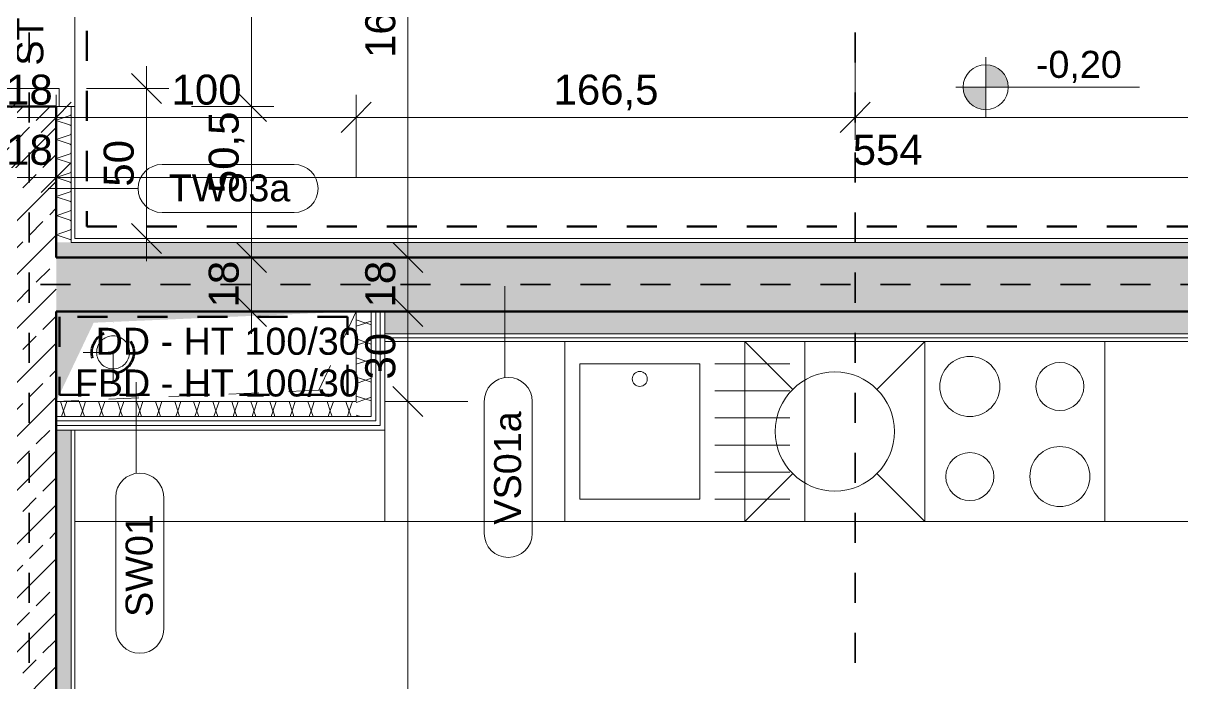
# Model space of a CAD drawing. Header units: metres. Extents: x -2.6 to 53.4, y 58.8 to 100.4.
# Drawn here: x 15.403 to 19.264, y 77.063 to 79.261 of the extents above; entities that cross this region are included whole.
import ezdxf

# ---------------------------------------------------------------- set-up
doc = ezdxf.new("R2010")
doc.units = ezdxf.units.M
for name, pattern in [('Strich Punkt', [0.015875, 0.00635, -0.004763, 0, -0.004763]), ('Strich Punkt Mittel', [0.015875, 0.00635, -0.004763, 0, -0.004763]), ('Verdeckt', [0.003, 0.002, -0.001])]:
    doc.linetypes.add(name, pattern=pattern)
for name, color, linetype, lineweight in [('A-DETL-GENF_', 92, 'Continuous', 13), ('A_2D', 7, 'Continuous', 13), ('A_Bemassung-50_', 4, 'Continuous', 9), ('A_Bemassung_', 4, 'Continuous', 9), ('A_Beschriftung_', 7, 'Continuous', 9), ('A_Brandabschnitte', 30, 'Verdeckt', 50), ('A_Decken', 8, 'Continuous', 13), ('A_Durchbruch_Projektion', 8, 'Verdeckt', 5), ('A_Kanal_SW', 34, 'Strich Punkt', 100), ('A_Moebel', 6, 'Continuous', 13), ('A_Raeume_', 7, 'Continuous', 5), ('A_Raster_', 1, 'Continuous', 9), ('A_Sanitaer', 3, 'Continuous', 13), ('A_Tueren', 31, 'Continuous', 13), ('A_Waende', 7, 'Continuous', 13), ('G-ANNO-DIMS_', 111, 'Continuous', 9), ('P-PIPE', 3, 'Continuous', 5), ('P-PIPE-CNTR', 3, 'Continuous', 5)]:
    doc.layers.add(name, color=color, linetype=linetype, lineweight=lineweight)
doc.styles.add('Arial_2', font='arial.ttf', dxfattribs={"height": 0.09})
doc.styles.add('Arial_5', font='arial.ttf', dxfattribs={"height": 0.1})
doc.dimstyles.new('WGA-Bemaßung_1', dxfattribs={"dimscale": 0.3048, "dimtxt": 0.102026, "dimasz": 0.328084, "dimexe": 0.246063, "dimexo": 0.0625, "dimgap": 0.04101, "dimtad": 1, "dimdec": 1, "dimlfac": 100, "dimrnd": 0.5, "dimdsep": 46, "dimtxsty": 'Arial_5', "dimblk1": 'OBLIQUE', "dimblk2": 'OBLIQUE', "dimsah": 1, "dimcen": 0.09, "dimdle": 0.246063, "dimazin": 2, "dimtfac": 1, "dimtdec": 4, "dimtix": 1, "dimtmove": 2, "dimatfit": 3, "dimfxl": 0.656168, "dimfxlon": 1, "dimtvp": 1, "dimtolj": 1, "dimtzin": 0, "dimarcsym": 2})
doc.dimstyles.new('WGA-Bemaßung_3', dxfattribs={"dimscale": 0.3048, "dimtxt": 0.102026, "dimasz": 0.328084, "dimexe": 0.246063, "dimexo": 0.0625, "dimgap": 0.04101, "dimtad": 1, "dimdec": 1, "dimlfac": 100, "dimrnd": 0.5, "dimdsep": 46, "dimtxsty": 'Arial_5', "dimblk1": 'OBLIQUE', "dimblk2": 'OBLIQUE', "dimsah": 1, "dimcen": 0.09, "dimdle": 0.246063, "dimazin": 2, "dimtfac": 1, "dimtdec": 4, "dimtix": 1, "dimtmove": 0, "dimatfit": 3, "dimfxl": 0.656168, "dimfxlon": 1, "dimtvp": 1, "dimtolj": 1, "dimtzin": 0, "dimarcsym": 2})
doc.dimstyles.new('WGA-Bemaßung_4', dxfattribs={"dimscale": 0.3048, "dimtxt": 0.102026, "dimasz": 0.328084, "dimexe": 0.246063, "dimexo": 0.0625, "dimgap": 0.04101, "dimtad": 1, "dimdec": 1, "dimlfac": 100, "dimrnd": 0.5, "dimdsep": 46, "dimtxsty": 'Arial_5', "dimblk1": 'OBLIQUE', "dimblk2": 'OBLIQUE', "dimsah": 1, "dimcen": 0.09, "dimdle": 0.246063, "dimazin": 2, "dimtfac": 1, "dimtdec": 4, "dimtix": 1, "dimtmove": 0, "dimatfit": 3, "dimfxl": 0.656168, "dimfxlon": 1, "dimtvp": 1, "dimtolj": 1, "dimtzin": 0, "dimarcsym": 2})
pattern_1 = [(45, (0, 0), (-0.08980256, 0.08980256), []), (45, (0.0898, 0), (-0.08980256, 0.08980256), [0.0635, -0.03175])]

# ---------------------------------------------------------------- blocks, each defined once
blk = doc.blocks.new('UZ_D1 - SL_0900x2000_Wohnungstür-5426849-263_PP_00EG_BT1')
at = {"layer": 'A_Tueren', "lineweight": 5}
for p, q in [((0.45, 0.1), (0.45, 1)), ((-0.51, 0.1), (-0.45, 0.1)), ((-0.45, 0.1), (-0.45, -0.1)), ((0.45, 0.1), (0.45, -0.1)), ((0.51, 0.1), (0.45, 0.1)), ((-0.45, -0.1), (-0.51, -0.1)), ((0.45, -0.1), (0.51, -0.1))]:
    blk.add_line(p, q, dxfattribs=at)
blk.add_arc((0.45, 0.1), 0.9, 90, 180, dxfattribs=at)
blk = doc.blocks.new('Symbol_Schatten - Bodendurchbruch_Schatten-5766259-263_PP_00EG_BT1')
at = {"layer": 'A-DETL-GENF_'}
blk.add_hatch(color=256, dxfattribs=at).paths.add_polyline_path([(-0.5, -0.15), (-0.375, 0.1125), (0.5, 0.15), (-0.5, 0.15), (-0.5, 0.1125)])
blk = doc.blocks.new('Symbol_Schatten_Verdeckt_unten - Bodendurchbruch_Schatten_Verdeckt_unten-5766260-263_PP_00EG_BT1')
at = {"layer": 'A_Durchbruch_Projektion'}
for p, q in [((-0.375, 0.1125), (0.5, 0.15)), ((-0.5, -0.15), (-0.375, 0.1125))]:
    blk.add_line(p, q, dxfattribs=at)
blk = doc.blocks.new('Sani_Kueche_Zeile - Tiefe_600-8244226-263_PP_00EG_BT1')
at = {"layer": 'A_Sanitaer'}
for p, q in [((-0.6005, 0.0254), (-0.8917, 0.0254)), ((0.1995, 0.0254), (-0.6005, 0.0254)), ((0.5995, 0.0254), (0.1995, 0.0254)), ((1.1995, 0.0254), (0.5995, 0.0254)), ((1.8745, 0.0254), (1.1995, 0.0254)), ((1.8745, -0.5746), (1.8745, 0.0254)), ((-1.2005, -0.2696), (-1.2005, -0.5746)), ((-1.2005, -0.5746), (-0.6005, -0.5746)), ((-0.6005, -0.5746), (0.1995, -0.5746)), ((0.1995, -0.5746), (0.5995, -0.5746)), ((0.5995, -0.5746), (1.1995, -0.5746)), ((1.1995, -0.5746), (1.8745, -0.5746))]:
    blk.add_line(p, q, dxfattribs=at)
blk = doc.blocks.new('MSys_Kueche_Herd - 600-5682297-263_PP_00EG_BT1')
at = {"layer": 'A_Moebel'}
for p, q in [((-1.2005, 0.5746), (-0.6005, 0.5746)), ((-1.2005, -0.0254), (-1.2005, 0.5746)), ((-1.2005, 0.5746), (-0.6005, 0.5746)), ((-1.2005, -0.0254), (-1.2005, 0.5746)), ((-0.6005, 0.5746), (-0.6005, -0.0254)), ((-0.6005, 0.5746), (-0.6005, -0.0254))]:
    blk.add_line(p, q, dxfattribs=at)
for centre, radius in [((-1.0505, 0.4246), 0.1), ((-0.7505, 0.4246), 0.08), ((-1.0505, 0.1246), 0.08), ((-0.7505, 0.1246), 0.1)]:
    blk.add_circle(centre, radius, dxfattribs=at)
blk = doc.blocks.new('MSys_Kueche_Spuele - 80cm-V54-263_PP_00EG_BT1')
at = {"layer": 'A_Moebel'}
for p, q in [((-1.2005, 0.5746), (-0.4005, 0.5746)), ((-1.2005, -0.0254), (-1.2005, 0.5746)), ((-1.2005, -0.0254), (-1.2005, 0.5746)), ((-0.4005, 0.5746), (-0.4005, -0.0254)), ((-0.9005, 0.4996), (-1.1505, 0.4996)), ((-0.8505, 0.4996), (-0.4505, 0.4996)), ((-0.8505, 0.0496), (-0.8505, 0.4996)), ((-0.4505, 0.4996), (-0.4505, 0.0496)), ((-0.9005, 0.4096), (-1.1505, 0.4096)), ((-0.9005, 0.3196), (-1.1505, 0.3196)), ((-0.9005, 0.2296), (-1.1505, 0.2296)), ((-0.9005, 0.1396), (-1.1505, 0.1396)), ((-0.9005, 0.0496), (-1.1505, 0.0496)), ((-0.4505, 0.0496), (-0.8505, 0.0496))]:
    blk.add_line(p, q, dxfattribs=at)
blk.add_circle((-0.6505, 0.0996), 0.025, dxfattribs=at)
blk = doc.blocks.new('MSys_Kueche_Geschirrspueler - 600-V53-263_PP_00EG_BT1')
at = {"layer": 'A_Moebel'}
for p, q in [((-1.0409, -0.1342), (-1.2005, 0.0254)), ((-0.6005, 0.0254), (-1.2005, 0.0254)), ((-1.2005, 0.0254), (-1.2005, -0.5746)), ((-0.6005, 0.0254), (-0.7601, -0.1342)), ((-0.6005, -0.5746), (-0.6005, 0.0254)), ((-1.0409, -0.415), (-1.2005, -0.5746)), ((-0.6005, -0.5746), (-0.7601, -0.415))]:
    blk.add_line(p, q, dxfattribs=at)
blk.add_circle((-0.9005, -0.2746), 0.1985, dxfattribs=at)
blk = doc.blocks.new('Moeb_Schrank - Schrank_2m_30-11551059-263_PP_00EG_BT1')
at = {"layer": 'A_Moebel', "color": 8}
for p, q in [((1.0325, 0.305), (0, 0.305)), ((0, 0.305), (0, 0)), ((0, 0), (0, 0.305)), ((0, 0.305), (1.0325, 0.305)), ((1.0325, 0), (1.0325, 0.305)), ((1.0325, 0.305), (1.0325, 0)), ((0, 0), (1.0325, 0)), ((0.9631, 0), (0, 0))]:
    blk.add_line(p, q, dxfattribs=at)
blk = doc.blocks.new('Höhenkoten - 018-55641-263_PP_00EG_BT1')
at = {"layer": 'G-ANNO-DIMS_'}
h = blk.add_hatch(color=256, dxfattribs=at)
edge = h.paths.add_edge_path()
edge.add_line((0, 0), (0, 0.0015))
edge.add_arc((0, 0), 0.0015, 0, 90, ccw=False)
edge.add_line((0.0015, 0), (0, 0))
h = blk.add_hatch(color=256, dxfattribs=at)
edge = h.paths.add_edge_path()
edge.add_line((0, 0), (0, -0.0015))
edge.add_arc((0, 0), 0.0015, 180, 270, ccw=False)
edge.add_line((-0.0015, 0), (0, 0))
for p, q in [((0, 0), (0, 0.002)), ((-0.002, 0), (0.010242, 0)), ((0, 0), (0, -0.002))]:
    blk.add_line(p, q, dxfattribs=at)
blk.add_circle((0, 0), 0.0015, dxfattribs=at)
blk = doc.blocks.new('BS_Wand_Lollipop - links_unten-2026911-263_PP_00EG_BT1')
at = {"layer": 'A_Beschriftung_'}
for p, q in [((-0.00467, 0.001367), (-0.01347, 0.001367)), ((-0.003087, 0), (0.003, 0)), ((-0.00467, -0.001833), (-0.01347, -0.001833))]:
    blk.add_line(p, q, dxfattribs=at)
for centre, start, end in [((-0.01347, -0.000233), 90, 270), ((-0.00467, -0.000233), 270, 90)]:
    blk.add_arc(centre, 0.0016, start, end, dxfattribs=at)
blk = doc.blocks.new('BS_Wand_Lollipop - rechts_oben-2026913-263_PP_00EG_BT1')
at = {"layer": 'A_Beschriftung_'}
for p, q in [((0.0046, 0.0016), (0.0134, 0.0016)), ((-0.003, 0), (0.003, 0)), ((0.0046, -0.0016), (0.0134, -0.0016))]:
    blk.add_line(p, q, dxfattribs=at)
for centre, start, end in [((0.0046, 0), 90, 270), ((0.0134, 0), 270, 90)]:
    blk.add_arc(centre, 0.0016, start, end, dxfattribs=at)
blk = doc.blocks.new('DIMBLOCK532-263_PP_00EG_BT1')
at = {"layer": 'A_Bemassung-50_', "transparency": 16777216}
for p, q in [((15.3327, 78.7465), (15.3327, 78.9465)), ((15.5127, 78.7465), (15.5127, 78.9465)), ((15.2577, 78.7465), (15.5127, 78.7465)), ((15.3327, 78.7465), (15.3327, 78.6715)), ((15.5127, 78.7465), (15.5127, 78.6715))]:
    blk.add_line(p, q, dxfattribs=at)
at = {"layer": 'A_Bemassung-50_', "lineweight": 35, "transparency": 16777216}
for p, q in [((15.3327, 78.7465), (15.3827, 78.7965)), ((15.5127, 78.7465), (15.5627, 78.7965)), ((15.3327, 78.7465), (15.2827, 78.6965)), ((15.5127, 78.7465), (15.4627, 78.6965))]:
    blk.add_line(p, q, dxfattribs=at)
at = {"layer": 'A_Bemassung-50_', "color": 0, "transparency": 16777216, "insert": (15.3458, 78.8888), "char_height": 0.1, "width": 0.184588, "attachment_point": 1, "line_spacing_factor": 0.941778, "style": 'Arial_5'}
blk.add_mtext('18', dxfattribs=at)
blk = doc.blocks.new('_Oblique')
at = {"color": 0, "linetype": 'ByBlock', "lineweight": -2}
blk.add_line((-0.5, -0.5), (0.5, 0.5), dxfattribs=at)
blk = doc.blocks.new('DIMBLOCK533-263_PP_00EG_BT1')
at = {"layer": 'A_Bemassung-50_', "transparency": 16777216}
for p, q in [((15.5127, 78.7465), (15.5127, 78.9465)), ((21.0527, 78.7465), (21.0527, 78.9465)), ((15.5127, 78.7465), (21.0527, 78.7465)), ((15.5127, 78.7465), (15.5127, 78.6715)), ((21.0527, 78.7465), (21.0527, 78.6715))]:
    blk.add_line(p, q, dxfattribs=at)
at = {"layer": 'A_Bemassung-50_', "lineweight": 35, "transparency": 16777216}
for p, q in [((15.5127, 78.7465), (15.5627, 78.7965)), ((21.0527, 78.7465), (21.1027, 78.7965)), ((15.5127, 78.7465), (15.4627, 78.6965)), ((21.0527, 78.7465), (21.0027, 78.6965))]:
    blk.add_line(p, q, dxfattribs=at)
at = {"layer": 'A_Bemassung-50_', "color": 0, "transparency": 16777216, "insert": (18.1673, 78.8888), "char_height": 0.1, "width": 0.276883, "attachment_point": 1, "line_spacing_factor": 0.941778, "style": 'Arial_5'}
blk.add_mtext('554', dxfattribs=at)
blk = doc.blocks.new('DIMBLOCK560-263_PP_00EG_BT1')
at = {"layer": 'A_Bemassung-50_', "lineweight": 35, "transparency": 16777216}
for p, q in [((16.685, 80.1555), (16.635, 80.2055)), ((16.685, 80.1555), (16.735, 80.1055)), ((16.685, 78.4805), (16.635, 78.5305)), ((16.685, 78.4805), (16.735, 78.4305))]:
    blk.add_line(p, q, dxfattribs=at)
at = {"layer": 'A_Bemassung-50_', "transparency": 16777216}
for p, q in [((16.685, 80.1555), (16.61, 80.1555)), ((16.685, 80.1555), (16.685, 78.4805)), ((16.685, 80.1555), (16.885, 80.1555)), ((16.685, 78.4805), (16.61, 78.4805)), ((16.685, 78.4805), (16.885, 78.4805))]:
    blk.add_line(p, q, dxfattribs=at)
at = {"layer": 'A_Bemassung-50_', "color": 0, "transparency": 16777216, "insert": (16.5427, 79.1446), "char_height": 0.1, "width": 0.416266, "attachment_point": 1, "rotation": 90, "line_spacing_factor": 0.941778, "style": 'Arial_5'}
blk.add_mtext('167,5', dxfattribs=at)
blk = doc.blocks.new('DIMBLOCK561-263_PP_00EG_BT1')
at = {"layer": 'A_Bemassung-50_', "lineweight": 35, "transparency": 16777216}
for p, q in [((16.685, 78.4805), (16.635, 78.5305)), ((16.685, 78.4805), (16.735, 78.4305)), ((16.685, 78.3005), (16.635, 78.3505)), ((16.685, 78.3005), (16.735, 78.2505))]:
    blk.add_line(p, q, dxfattribs=at)
at = {"layer": 'A_Bemassung-50_', "transparency": 16777216}
for p, q in [((16.685, 78.4805), (16.61, 78.4805)), ((16.685, 78.4805), (16.685, 78.3005)), ((16.685, 78.4805), (16.885, 78.4805)), ((16.685, 78.3005), (16.61, 78.3005)), ((16.685, 78.3005), (16.885, 78.3005))]:
    blk.add_line(p, q, dxfattribs=at)
at = {"layer": 'A_Bemassung-50_', "color": 0, "transparency": 16777216, "insert": (16.5427, 78.3136), "char_height": 0.1, "width": 0.184588, "attachment_point": 1, "rotation": 90, "line_spacing_factor": 0.941778, "style": 'Arial_5'}
blk.add_mtext('18', dxfattribs=at)
blk = doc.blocks.new('DIMBLOCK562-263_PP_00EG_BT1')
at = {"layer": 'A_Bemassung-50_', "lineweight": 35, "transparency": 16777216}
for p, q in [((16.685, 78.3005), (16.635, 78.3505)), ((16.685, 78.3005), (16.735, 78.2505)), ((16.685, 78.0005), (16.635, 78.0505)), ((16.685, 78.0005), (16.735, 77.9505))]:
    blk.add_line(p, q, dxfattribs=at)
at = {"layer": 'A_Bemassung-50_', "transparency": 16777216}
for p, q in [((16.685, 78.3005), (16.61, 78.3005)), ((16.685, 78.3005), (16.685, 78.0005)), ((16.685, 78.3005), (16.885, 78.3005)), ((16.685, 78.0005), (16.61, 78.0005)), ((16.685, 78.0005), (16.885, 78.0005))]:
    blk.add_line(p, q, dxfattribs=at)
at = {"layer": 'A_Bemassung-50_', "color": 0, "transparency": 16777216, "insert": (16.5427, 78.0736), "char_height": 0.1, "width": 0.184588, "attachment_point": 1, "rotation": 90, "line_spacing_factor": 0.941778, "style": 'Arial_5'}
blk.add_mtext('30', dxfattribs=at)
blk = doc.blocks.new('DIMBLOCK563-263_PP_00EG_BT1')
at = {"layer": 'A_Bemassung-50_', "lineweight": 35, "transparency": 16777216}
for p, q in [((16.685, 78.0005), (16.635, 78.0505)), ((16.685, 78.0005), (16.735, 77.9505)), ((16.685, 71.178), (16.635, 71.228)), ((16.685, 71.178), (16.735, 71.128))]:
    blk.add_line(p, q, dxfattribs=at)
at = {"layer": 'A_Bemassung-50_', "transparency": 16777216}
for p, q in [((16.685, 78.0005), (16.61, 78.0005)), ((16.685, 78.0005), (16.685, 71.178)), ((16.685, 78.0005), (16.885, 78.0005)), ((16.685, 71.178), (16.61, 71.178)), ((16.685, 71.178), (16.885, 71.178))]:
    blk.add_line(p, q, dxfattribs=at)
at = {"layer": 'A_Bemassung-50_', "color": 0, "transparency": 16777216, "insert": (16.5427, 74.4158), "char_height": 0.1, "width": 0.416266, "attachment_point": 1, "rotation": 90, "line_spacing_factor": 0.941778, "style": 'Arial_5'}
blk.add_mtext('682,5', dxfattribs=at)
blk = doc.blocks.new('DIMBLOCK568-263_PP_00EG_BT1')
at = {"layer": 'A_Bemassung-50_', "transparency": 16777216}
for p, q in [((15.3327, 78.947), (15.3327, 79.022)), ((15.5127, 78.947), (15.5127, 79.022)), ((15.3327, 78.947), (15.5127, 78.947)), ((15.3327, 78.947), (15.3327, 78.747)), ((15.5127, 78.947), (15.5127, 78.747))]:
    blk.add_line(p, q, dxfattribs=at)
at = {"layer": 'A_Bemassung-50_', "lineweight": 35, "transparency": 16777216}
for p, q in [((15.3327, 78.947), (15.3827, 78.997)), ((15.5127, 78.947), (15.5627, 78.997)), ((15.3327, 78.947), (15.2827, 78.897)), ((15.5127, 78.947), (15.4627, 78.897))]:
    blk.add_line(p, q, dxfattribs=at)
at = {"layer": 'A_Bemassung-50_', "color": 0, "transparency": 16777216, "insert": (15.3458, 79.0893), "char_height": 0.1, "width": 0.184588, "attachment_point": 1, "line_spacing_factor": 0.941778, "style": 'Arial_5'}
blk.add_mtext('18', dxfattribs=at)
blk = doc.blocks.new('DIMBLOCK569-263_PP_00EG_BT1')
at = {"layer": 'A_Bemassung-50_', "transparency": 16777216}
for p, q in [((15.5127, 78.947), (15.5127, 79.022)), ((16.5127, 78.947), (16.5127, 79.022)), ((15.5127, 78.947), (16.5127, 78.947)), ((15.5127, 78.947), (15.5127, 78.747)), ((16.5127, 78.947), (16.5127, 78.747))]:
    blk.add_line(p, q, dxfattribs=at)
at = {"layer": 'A_Bemassung-50_', "lineweight": 35, "transparency": 16777216}
for p, q in [((15.5127, 78.947), (15.5627, 78.997)), ((16.5127, 78.947), (16.5627, 78.997)), ((15.5127, 78.947), (15.4627, 78.897)), ((16.5127, 78.947), (16.4627, 78.897))]:
    blk.add_line(p, q, dxfattribs=at)
at = {"layer": 'A_Bemassung-50_', "color": 0, "transparency": 16777216, "insert": (15.8973, 79.0893), "char_height": 0.1, "width": 0.276883, "attachment_point": 1, "line_spacing_factor": 0.941778, "style": 'Arial_5'}
blk.add_mtext('100', dxfattribs=at)
blk = doc.blocks.new('DIMBLOCK570-263_PP_00EG_BT1')
at = {"layer": 'A_Bemassung-50_', "transparency": 16777216}
for p, q in [((18.1752, 78.947), (18.1752, 79.147)), ((16.5127, 78.947), (16.5127, 79.022)), ((16.5127, 78.947), (18.1752, 78.947)), ((16.5127, 78.947), (16.5127, 78.747)), ((18.1752, 78.947), (18.1752, 78.872))]:
    blk.add_line(p, q, dxfattribs=at)
at = {"layer": 'A_Bemassung-50_', "lineweight": 35, "transparency": 16777216}
for p, q in [((16.5127, 78.947), (16.5627, 78.997)), ((18.1752, 78.947), (18.2252, 78.997)), ((16.5127, 78.947), (16.4627, 78.897)), ((18.1752, 78.947), (18.1252, 78.897))]:
    blk.add_line(p, q, dxfattribs=at)
at = {"layer": 'A_Bemassung-50_', "color": 0, "transparency": 16777216, "insert": (17.1705, 79.0893), "char_height": 0.1, "width": 0.416266, "attachment_point": 1, "line_spacing_factor": 0.941778, "style": 'Arial_5'}
blk.add_mtext('166,5', dxfattribs=at)
blk = doc.blocks.new('DIMBLOCK571-263_PP_00EG_BT1')
at = {"layer": 'A_Bemassung-50_', "transparency": 16777216}
for p, q in [((18.1752, 78.947), (18.1752, 79.147)), ((22.2577, 78.947), (22.2577, 79.022)), ((18.1752, 78.947), (22.2577, 78.947)), ((18.1752, 78.947), (18.1752, 78.872)), ((22.2577, 78.947), (22.2577, 78.747))]:
    blk.add_line(p, q, dxfattribs=at)
at = {"layer": 'A_Bemassung-50_', "lineweight": 35, "transparency": 16777216}
for p, q in [((18.1752, 78.947), (18.2252, 78.997)), ((22.2577, 78.947), (22.3077, 78.997)), ((18.1752, 78.947), (18.1252, 78.897)), ((22.2577, 78.947), (22.2077, 78.897))]:
    blk.add_line(p, q, dxfattribs=at)
at = {"layer": 'A_Bemassung-50_', "color": 0, "transparency": 16777216, "insert": (20.043, 79.0893), "char_height": 0.1, "width": 0.416266, "attachment_point": 1, "line_spacing_factor": 0.941778, "style": 'Arial_5'}
blk.add_mtext('408,5', dxfattribs=at)
blk = doc.blocks.new('DIMBLOCK633-263_PP_00EG_BT1')
at = {"layer": 'A_Bemassung-50_', "lineweight": 35, "transparency": 16777216}
for p, q in [((15.8133, 79.043), (15.7633, 79.093)), ((15.8133, 79.043), (15.8633, 78.993)), ((15.8133, 78.543), (15.7633, 78.593)), ((15.8133, 78.543), (15.8633, 78.493))]:
    blk.add_line(p, q, dxfattribs=at)
at = {"layer": 'A_Bemassung-50_', "transparency": 16777216}
for p, q in [((15.8133, 79.118), (15.8133, 78.468)), ((15.8133, 79.043), (15.6133, 79.043)), ((15.8133, 79.043), (15.8883, 79.043)), ((15.8133, 78.543), (15.7383, 78.543)), ((15.8133, 78.543), (16.0133, 78.543))]:
    blk.add_line(p, q, dxfattribs=at)
at = {"layer": 'A_Bemassung-50_', "color": 0, "transparency": 16777216, "insert": (15.6709, 78.7161), "char_height": 0.1, "width": 0.184588, "attachment_point": 1, "rotation": 90, "line_spacing_factor": 0.941778, "style": 'Arial_5'}
blk.add_mtext('50', dxfattribs=at)
blk = doc.blocks.new('DIMBLOCK680-263_PP_00EG_BT1')
at = {"layer": 'A_Bemassung-50_', "lineweight": 35, "transparency": 16777216}
for p, q in [((16.1633, 80.003), (16.1133, 80.053)), ((16.1633, 80.003), (16.2133, 79.953)), ((16.1633, 78.983), (16.1133, 79.033)), ((16.1633, 78.983), (16.2133, 78.933))]:
    blk.add_line(p, q, dxfattribs=at)
at = {"layer": 'A_Bemassung-50_', "transparency": 16777216}
for p, q in [((16.1633, 80.003), (15.9633, 80.003)), ((16.1633, 80.003), (16.1633, 78.983)), ((16.1633, 80.003), (16.2383, 80.003)), ((16.1633, 78.983), (15.9633, 78.983)), ((16.1633, 78.983), (16.2383, 78.983))]:
    blk.add_line(p, q, dxfattribs=at)
at = {"layer": 'A_Bemassung-50_', "color": 0, "transparency": 16777216, "insert": (16.0209, 79.3776), "char_height": 0.1, "width": 0.276883, "attachment_point": 1, "rotation": 90, "line_spacing_factor": 0.941778, "style": 'Arial_5'}
blk.add_mtext('102', dxfattribs=at)
blk = doc.blocks.new('DIMBLOCK681-263_PP_00EG_BT1')
at = {"layer": 'A_Bemassung-50_', "lineweight": 35, "transparency": 16777216}
for p, q in [((16.1633, 78.983), (16.1133, 79.033)), ((16.1633, 78.983), (16.2133, 78.933)), ((16.1633, 78.4805), (16.1133, 78.5305)), ((16.1633, 78.4805), (16.2133, 78.4305))]:
    blk.add_line(p, q, dxfattribs=at)
at = {"layer": 'A_Bemassung-50_', "transparency": 16777216}
for p, q in [((16.1633, 78.983), (15.9633, 78.983)), ((16.1633, 78.983), (16.1633, 78.4805)), ((16.1633, 78.983), (16.2383, 78.983)), ((16.1633, 78.4805), (16.0883, 78.4805)), ((16.1633, 78.4805), (16.3633, 78.4805))]:
    blk.add_line(p, q, dxfattribs=at)
at = {"layer": 'A_Bemassung-50_', "color": 0, "transparency": 16777216, "insert": (16.0209, 78.6945), "char_height": 0.1, "width": 0.323972, "attachment_point": 1, "rotation": 90, "line_spacing_factor": 0.941778, "style": 'Arial_5'}
blk.add_mtext('50,5', dxfattribs=at)
blk = doc.blocks.new('DIMBLOCK682-263_PP_00EG_BT1')
at = {"layer": 'A_Bemassung-50_', "lineweight": 35, "transparency": 16777216}
for p, q in [((16.1633, 78.4805), (16.1133, 78.5305)), ((16.1633, 78.4805), (16.2133, 78.4305)), ((16.1633, 78.3005), (16.1133, 78.3505)), ((16.1633, 78.3005), (16.2133, 78.2505))]:
    blk.add_line(p, q, dxfattribs=at)
at = {"layer": 'A_Bemassung-50_', "transparency": 16777216}
for p, q in [((16.1633, 78.4805), (16.0883, 78.4805)), ((16.1633, 78.4805), (16.1633, 78.2255)), ((16.1633, 78.4805), (16.3633, 78.4805)), ((16.1633, 78.3005), (16.0883, 78.3005)), ((16.1633, 78.3005), (16.3633, 78.3005))]:
    blk.add_line(p, q, dxfattribs=at)
at = {"layer": 'A_Bemassung-50_', "color": 0, "transparency": 16777216, "insert": (16.0209, 78.3136), "char_height": 0.1, "width": 0.184588, "attachment_point": 1, "rotation": 90, "line_spacing_factor": 0.941778, "style": 'Arial_5'}
blk.add_mtext('18', dxfattribs=at)

msp = doc.modelspace()

# ---------------------------------------------------------------- hatches: boundary and pattern name
at = {"layer": 'A_Waende', "lineweight": 5}
h = msp.add_hatch(dxfattribs=at)
h.set_pattern_fill('FP_4', color=250, style=0, pattern_type=2)
h.set_pattern_definition(pattern_1)
h.paths.add_polyline_path([(15.3327, 71.178), (15.5127, 71.178), (15.5127, 78.983), (15.3327, 78.983), (15.3327, 71.6788)])
h.paths.add_polyline_path([(15.3586, 80.003), (15.5127, 80.003), (15.5127, 80.1555), (15.3327, 80.1555), (15.3327, 80.003), (15.3372, 80.003)])
h = msp.add_hatch(dxfattribs=at)
h.set_pattern_fill('FP_13', color=250, angle=-45, style=0, pattern_type=2)
h.set_pattern_definition([(135, (15.57544, 79.3494), (-0.254, 0.127003), [0.02245, -0.15715]), (135, (15.464425, 79.39678), (-0.254, 0.127003), [0.02245, -0.15715]), (135, (15.57544, 79.41304), (-0.254, 0.127003), [0.02245, -0.15715]), (135, (15.464425, 79.46042), (-0.254, 0.1270034), [0.02245, -0.15715]), (161.565, (15.559178, 79.365665), (-0.5079977, 0.1270007), [0.0502, -0.35141]), (161.565, (15.5118, 79.380514), (-0.5079977, 0.1270007), [0.0502, -0.35141]), (161.565, (15.559885, 79.428598), (-0.5079977, 0.1270007), [0.0502, -0.35141]), (161.565, (15.5118, 79.444154), (-0.5079977, 0.1270007), [0.0502, -0.35141]), (225, (15.46372, 79.36496), (0.254, 0.127003), [0.02245, -0.15715]), (225, (15.57544, 79.41304), (0.254, 0.127003), [0.02245, -0.15715]), (225, (15.46372, 79.4286), (0.254, 0.1270034), [0.02245, -0.15715]), (225, (15.57544, 79.47668), (0.254, 0.1270034), [0.02245, -0.15715]), (198.435, (15.5118, 79.380514), (0.5079977, 0.1270007), [0.0502, -0.35141]), (198.435, (15.559178, 79.396778), (0.5079977, 0.1270007), [0.0502, -0.35141]), (198.435, (15.5118, 79.444154), (0.5079977, 0.1270007), [0.0502, -0.35141]), (198.435, (15.559178, 79.460417), (0.5079977, 0.1270007), [0.0502, -0.35141])])
h.paths.add_polyline_path([(15.5623, 78.5305), (15.5627, 78.5305), (15.5627, 78.983), (15.5127, 78.983), (15.5127, 78.5305)])
h.paths.add_polyline_path([(15.5627, 80.003), (15.5627, 80.1555), (15.5127, 80.1555), (15.5127, 80.003)])
h = msp.add_hatch(dxfattribs=at)
h.set_pattern_fill('FP_12', color=250, angle=-225, style=0, pattern_type=2)
h.set_pattern_definition([(225, (28.90794, 78.54259), (-0.12700345, -0.2539998), [0.02245, -0.15715]), (225, (28.85986, 78.43228), (-0.12700345, -0.2539998), [0.02245, -0.15715]), (225, (28.8443, 78.54259), (-0.12700345, -0.2539998), [0.02245, -0.15715]), (225, (28.79692, 78.43158), (-0.12700345, -0.2539998), [0.02245, -0.15715]), (251.565, (28.892383, 78.527036), (-0.12700069, -0.50799766), [0.0502, -0.35141]), (251.565, (28.87612, 78.47966), (-0.12700069, -0.50799766), [0.0502, -0.35141]), (251.565, (28.828743, 78.527036), (-0.12700069, -0.50799766), [0.0502, -0.35141]), (251.565, (28.81248, 78.47966), (-0.12700069, -0.50799766), [0.0502, -0.35141]), (315, (28.89168, 78.43158), (-0.12700345, 0.2539998), [0.02245, -0.15715]), (315, (28.8443, 78.54259), (-0.12700345, 0.2539998), [0.02245, -0.15715]), (315, (28.82804, 78.43158), (-0.12700345, 0.2539998), [0.02245, -0.15715]), (315, (28.78066, 78.54259), (-0.12700345, 0.2539998), [0.02245, -0.15715]), (288.435, (28.87612, 78.47966), (-0.12700069, 0.50799766), [0.0502, -0.35141]), (288.435, (28.859856, 78.527036), (-0.12700069, 0.50799766), [0.0502, -0.35141]), (288.435, (28.81248, 78.47966), (-0.12700069, 0.50799766), [0.0502, -0.35141]), (288.435, (28.796217, 78.527036), (-0.12700069, 0.50799766), [0.0502, -0.35141])])
h.paths.add_polyline_path([(41.5052, 78.4805), (42.3027, 78.4805), (42.3027, 78.5305), (36.6327, 78.5305), (36.6327, 78.4805), (41.3377, 78.4805)])
h.paths.add_polyline_path([(22.8517, 78.4805), (35.6127, 78.4805), (35.6127, 78.5305), (22.0727, 78.5305), (22.0727, 78.4805), (22.2791, 78.4805)])
h.paths.add_polyline_path([(20.2377, 78.4805), (21.0527, 78.4805), (21.0527, 78.5305), (15.5127, 78.5305), (15.5127, 78.4805), (20.211, 78.4805)])
h = msp.add_hatch(dxfattribs=at)
h.set_pattern_fill('FP_4', color=250, style=0, pattern_type=2)
h.set_pattern_definition(pattern_1)
h.paths.add_polyline_path([(21.0527, 78.3005), (21.0527, 78.4805), (15.5127, 78.4805), (15.5127, 78.3005), (21.0277, 78.3005)])
h.paths.add_polyline_path([(22.1094, 78.3005), (35.6127, 78.3005), (35.6127, 78.4805), (22.0727, 78.4805), (22.0727, 78.3005), (22.0944, 78.3005)])
h.paths.add_polyline_path([(42.2127, 78.3005), (42.3027, 78.3005), (42.3027, 78.4805), (36.6327, 78.4805), (36.6327, 78.3005), (41.5052, 78.3005)])
h = msp.add_hatch(dxfattribs=at)
h.set_pattern_fill('FP_74', color=250, angle=315, style=0, pattern_type=2)
h.set_pattern_definition([(135, (16.60782, 78.10348), (-0.254, 0.127003), [0.02245, -0.15715]), (135, (16.4968, 78.15086), (-0.254, 0.127003), [0.02245, -0.15715]), (135, (16.60711, 78.16641), (-0.254, 0.127003), [0.02245, -0.15715]), (135, (16.4968, 78.214495), (-0.254, 0.127003), [0.02245, -0.15715]), (161.565, (16.59226, 78.119036), (-0.507998, 0.127001), [0.0502, -0.35141]), (161.565, (16.544177, 78.134592), (-0.507998, 0.127001), [0.0502, -0.35141]), (161.565, (16.591554, 78.18197), (-0.5079977, 0.127001), [0.0502, -0.35141]), (161.565, (16.544177, 78.19823), (-0.5079977, 0.127001), [0.0502, -0.35141]), (225, (16.49609, 78.11904), (0.254, 0.127003), [0.02245, -0.15715]), (225, (16.60711, 78.16641), (0.254, 0.127003), [0.02245, -0.15715]), (225, (16.4968, 78.18197), (0.254, 0.127003), [0.02245, -0.15715]), (225, (16.60711, 78.23005), (0.254, 0.127003), [0.02245, -0.15715]), (198.435, (16.544177, 78.134592), (0.507998, 0.127001), [0.0502, -0.35141]), (198.435, (16.591554, 78.150856), (0.507998, 0.127001), [0.0502, -0.35141]), (198.435, (16.544177, 78.19823), (0.5079977, 0.127001), [0.0502, -0.35141]), (198.435, (16.591554, 78.214495), (0.5079977, 0.1270007), [0.0502, -0.35141])])
h.paths.add_polyline_path([(16.5365, 77.9505), (16.5627, 77.9505), (16.5627, 78.3005), (16.5127, 78.3005), (16.5127, 77.9505)])
h = msp.add_hatch(dxfattribs=at)
h.set_pattern_fill('FP_41', color=250, angle=135, style=0, pattern_type=2)
h.set_pattern_definition([(45, (18.44559, 78.20035), (0.1270034, 0.254), [0.02245, -0.15715]), (45, (18.49296, 78.31137), (0.1270034, 0.254), [0.02245, -0.15715]), (45, (18.50923, 78.20035), (0.1270034, 0.254), [0.02245, -0.15715]), (45, (18.5566, 78.31137), (0.1270034, 0.254), [0.02245, -0.15715]), (71.565, (18.461144, 78.21591), (0.1270007, 0.5079977), [0.0502, -0.35141]), (71.565, (18.4767, 78.263993), (0.1270007, 0.50799766), [0.0502, -0.35141]), (71.565, (18.524783, 78.21591), (0.1270007, 0.50799766), [0.0502, -0.35141]), (71.565, (18.54034, 78.263993), (0.1270007, 0.50799766), [0.0502, -0.35141]), (135, (18.46114, 78.31208), (0.1270034, -0.254), [0.02245, -0.15715]), (135, (18.50923, 78.20035), (0.1270034, -0.254), [0.02245, -0.15715]), (135, (18.52478, 78.31208), (0.1270034, -0.254), [0.02245, -0.15715]), (135, (18.57216, 78.20106), (0.1270034, -0.254), [0.02245, -0.15715]), (108.435, (18.4767, 78.263993), (0.1270007, -0.50799766), [0.0502, -0.35141]), (108.435, (18.492964, 78.216617), (0.1270007, -0.50799766), [0.0502, -0.35141]), (108.435, (18.54034, 78.263993), (0.1270007, -0.50799766), [0.0502, -0.35141]), (108.435, (18.556603, 78.216617), (0.1270007, -0.50799766), [0.0502, -0.35141])])
h.paths.add_polyline_path([(20.0874, 78.2255), (20.2952, 78.2255), (20.2952, 78.3005), (16.6077, 78.3005), (16.6077, 78.2255), (20.0577, 78.2255)])
h = msp.add_hatch(dxfattribs=at)
h.set_pattern_fill('FP_73', color=250, angle=135, style=0, pattern_type=2)
h.set_pattern_definition([(45, (16.01243, 77.90549), (0.127003, 0.254), [0.02245, -0.15715]), (45, (16.05981, 78.016505), (0.127003, 0.254), [0.02245, -0.15715]), (45, (16.07607, 77.90549), (0.127003, 0.254), [0.02245, -0.15715]), (45, (16.12345, 78.016505), (0.127003, 0.254), [0.02245, -0.15715]), (71.565, (16.028697, 77.921753), (0.1270007, 0.5079977), [0.0502, -0.35141]), (71.565, (16.04496, 77.96913), (0.1270007, 0.5079977), [0.0502, -0.35141]), (71.565, (16.092336, 77.921753), (0.1270007, 0.5079977), [0.0502, -0.35141]), (71.565, (16.107892, 77.968422), (0.1270007, 0.5079977), [0.0502, -0.35141]), (135, (16.0287, 78.016505), (0.127003, -0.254), [0.02245, -0.15715]), (135, (16.07607, 77.90549), (0.127003, -0.254), [0.02245, -0.15715]), (135, (16.09234, 78.016505), (0.127003, -0.254), [0.02245, -0.15715]), (135, (16.13971, 77.90549), (0.127003, -0.254), [0.02245, -0.15715]), (108.435, (16.04496, 77.96913), (0.1270007, -0.5079977), [0.0502, -0.35141]), (108.435, (16.060516, 77.921046), (0.1270007, -0.5079977), [0.0502, -0.35141]), (108.435, (16.107892, 77.968422), (0.1270007, -0.5079977), [0.0502, -0.35141]), (108.435, (16.124156, 77.921046), (0.1270007, -0.5079977), [0.0502, -0.35141])])
h.paths.add_polyline_path([(15.5627, 77.9505), (16.5127, 77.9505), (16.5127, 78.0005), (15.5127, 78.0005), (15.5127, 77.9505), (15.5281, 77.9505)])
h = msp.add_hatch(dxfattribs=at)
h.set_pattern_fill('FP_92', color=250, angle=315, style=0, pattern_type=2)
h.set_pattern_definition([(135, (15.57473, 74.54178), (-0.2539998, 0.1270034), [0.02245, -0.15715]), (135, (15.46372, 74.58916), (-0.2539998, 0.1270034), [0.02245, -0.15715]), (135, (15.57473, 74.60542), (-0.2539998, 0.1270034), [0.02245, -0.15715]), (135, (15.46372, 74.6528), (-0.2539998, 0.1270034), [0.02245, -0.15715]), (161.565, (15.559178, 74.55734), (-0.50799766, 0.1270007), [0.0502, -0.35141]), (161.565, (15.5118, 74.573602), (-0.50799766, 0.1270007), [0.0502, -0.35141]), (161.565, (15.559178, 74.62098), (-0.50799766, 0.1270007), [0.0502, -0.35141]), (161.565, (15.5118, 74.637242), (-0.50799766, 0.1270007), [0.0502, -0.35141]), (225, (15.464425, 74.55734), (0.2539998, 0.1270034), [0.02245, -0.15715]), (225, (15.57473, 74.60542), (0.2539998, 0.1270034), [0.02245, -0.15715]), (225, (15.464425, 74.62098), (0.2539998, 0.1270034), [0.02245, -0.15715]), (225, (15.57544, 74.668355), (0.2539998, 0.1270034), [0.02245, -0.15715]), (198.435, (15.5118, 74.573602), (0.50799766, 0.1270007), [0.0502, -0.35141]), (198.435, (15.559178, 74.589866), (0.50799766, 0.1270007), [0.0502, -0.35141]), (198.435, (15.5118, 74.637242), (0.50799766, 0.1270007), [0.0502, -0.35141]), (198.435, (15.559885, 74.6528), (0.50799766, 0.1270007), [0.0502, -0.35141])])
h.paths.add_polyline_path([(15.5627, 71.178), (15.5627, 77.9055), (15.5127, 77.9055), (15.5127, 71.178)])

# ---------------------------------------------------------------- linework, layer by layer
at = {"layer": 'A_Brandabschnitte'}
for p, q in [((15.6144, 80.0349), (15.6144, 78.583)), ((15.6144, 78.583), (42.2544, 78.583)), ((15.5232, 78.2827), (15.5232, 78.0227)), ((16.4832, 78.2827), (15.5232, 78.2827)), ((16.4832, 78.0227), (16.4832, 78.2827)), ((15.5232, 78.0227), (16.4832, 78.0227))]:
    msp.add_line(p, q, dxfattribs=at)
at = {"layer": 'A_Decken'}
for p, q in [((20.2827, 78.2005), (16.6077, 78.2005)), ((16.5627, 77.9055), (15.6446, 77.9055))]:
    msp.add_line(p, q, dxfattribs=at)
at = {"layer": 'A_Kanal_SW'}
msp.add_circle((15.7014, 78.164), 0.07, dxfattribs=at)
at = {"layer": 'A_Raeume_', "flags": 128}
for points in [[(42.3027, 78.543), (42.3027, 80.093), (22.0777, 80.093), (22.0147, 80.093), (21.4152, 80.093), (20.1477, 80.093), (20.1477, 80.1555), (18.3293, 80.1555), (18.3277, 80.1555), (18.3277, 80.093), (15.5752, 80.093), (15.5752, 78.543)], [(15.5752, 71.178), (19.1391, 71.178), (19.1391, 74.8555), (20.2827, 74.8555), (20.2827, 75.9177), (20.2827, 76.0555), (20.2827, 78.2005), (16.6077, 78.2005), (16.6077, 77.9055), (15.5752, 77.9055)]]:
    msp.add_lwpolyline(points, close=True, dxfattribs=at)
at = {"layer": 'A_Raster_', "linetype": 'Strich Punkt Mittel', "lineweight": 35}
for p, q in [((15.4227, 94.2296), (15.4227, 59.9489)), ((18.1752, 94.2296), (18.1752, 59.9489)), ((48.1601, 78.3905), (3.8215, 78.3905))]:
    msp.add_line(p, q, dxfattribs=at)
at = {"layer": 'A_Waende', "color": 50, "lineweight": 50}
for p, q in [((15.5127, 78.983), (15.3327, 78.983)), ((15.5127, 78.983), (15.5127, 78.4805)), ((15.5127, 78.4805), (21.0527, 78.4805)), ((15.5127, 71.178), (15.5127, 78.3005)), ((15.5127, 78.3005), (20.3952, 78.3005))]:
    msp.add_line(p, q, dxfattribs=at)
at = {"layer": 'A_Waende', "color": 250, "lineweight": 5}
for p, q in [((15.5627, 78.983), (15.5127, 78.983)), ((16.5127, 78.0005), (16.5127, 78.3005)), ((15.5127, 78.0005), (16.5127, 78.0005))]:
    msp.add_line(p, q, dxfattribs=at)
at = {"layer": 'A_Waende'}
for p, q in [((15.5752, 78.983), (15.5627, 78.983)), ((15.5627, 78.983), (15.5627, 78.5305)), ((15.5752, 78.543), (15.5752, 78.983)), ((21.0527, 78.5305), (15.5627, 78.5305)), ((21.0527, 78.543), (15.5752, 78.543)), ((16.5627, 77.9505), (16.5627, 78.3005)), ((16.6077, 78.3005), (16.6077, 77.9055)), ((16.6077, 78.2255), (20.2952, 78.2255)), ((15.5127, 77.9505), (16.5627, 77.9505)), ((15.6446, 77.9055), (15.5127, 77.9055)), ((15.5627, 71.178), (15.5627, 77.9055)), ((15.5752, 77.9055), (15.5752, 71.178)), ((16.5627, 77.9055), (16.6077, 77.9055))]:
    msp.add_line(p, q, dxfattribs=at)
at = {"layer": 'A_Waende', "lineweight": 18}
for p, q in [((16.5777, 77.9355), (16.5777, 78.3005)), ((16.5927, 77.9205), (16.5927, 78.3005)), ((16.6077, 78.213), (20.2827, 78.213)), ((15.5127, 77.9355), (16.5777, 77.9355)), ((15.5127, 77.9205), (16.5927, 77.9205))]:
    msp.add_line(p, q, dxfattribs=at)
at = {"layer": 'P-PIPE', "color": 34, "linetype": 'Strich Punkt'}
for start, end in [(90, 180), (0, 90), (180, 270), (270, 0)]:
    msp.add_arc((15.7024, 78.164), 0.055, start, end, dxfattribs=at)
at = {"layer": 'P-PIPE-CNTR', "color": 34, "linetype": 'Strich Punkt'}
for p, q in [((15.7024, 78.064), (15.7024, 78.264)), ((15.6024, 78.164), (15.8024, 78.164))]:
    msp.add_line(p, q, dxfattribs=at)

# ---------------------------------------------------------------- block references
at = {"layer": 'A_2D'}
msp.add_blockref('Symbol_Schatten - Bodendurchbruch_Schatten-5766259-263_PP_00EG_BT1', (16.0127, 78.1505), dxfattribs=at)
at = {"layer": 'A_2D', "rotation": 180}
msp.add_blockref('Symbol_Schatten_Verdeckt_unten - Bodendurchbruch_Schatten_Verdeckt_unten-5766260-263_PP_00EG_BT1', (16.0127, 78.1505), dxfattribs=at)
at = {"layer": 'A_Beschriftung_', "xscale": 49.99999999999998, "yscale": 49.99999999999998, "zscale": 49.99999999999998}
msp.add_blockref('BS_Wand_Lollipop - rechts_oben-2026913-263_PP_00EG_BT1', (15.6356, 78.7099), dxfattribs=at)
at = {"layer": 'A_Beschriftung_', "xscale": 49.99999999999998, "yscale": 49.99999999999998, "zscale": 49.99999999999998, "rotation": 89.99999999999991}
for p in [(17.0076, 78.2344), (15.7794, 77.9154)]:
    msp.add_blockref('BS_Wand_Lollipop - links_unten-2026911-263_PP_00EG_BT1', p, dxfattribs=at)
at = {"layer": 'A_Moebel', "rotation": 180}
for name, p in [('MSys_Kueche_Spuele - 80cm-V54-263_PP_00EG_BT1', (16.8072, 78.1751)), ('MSys_Kueche_Geschirrspueler - 600-V53-263_PP_00EG_BT1', (17.2072, 77.6259)), ('MSys_Kueche_Herd - 600-5682297-263_PP_00EG_BT1', (17.8072, 78.1751))]:
    msp.add_blockref(name, p, dxfattribs=at)
at = {"layer": 'A_Moebel', "color": 8, "rotation": 180}
msp.add_blockref('Moeb_Schrank - Schrank_2m_30-11551059-263_PP_00EG_BT1', (16.6077, 77.9055), dxfattribs=at)
at = {"layer": 'A_Sanitaer'}
msp.add_blockref('Sani_Kueche_Zeile - Tiefe_600-8244226-263_PP_00EG_BT1', (17.8081, 78.1751), dxfattribs=at)
at = {"layer": 'A_Tueren', "rotation": 90.00000000000017}
msp.add_blockref('UZ_D1 - SL_0900x2000_Wohnungstür-5426849-263_PP_00EG_BT1', (15.4227, 79.493), dxfattribs=at)
at = {"layer": 'G-ANNO-DIMS_', "xscale": 49.99999999999998, "yscale": 49.99999999999998, "zscale": 49.99999999999998}
msp.add_blockref('Höhenkoten - 018-55641-263_PP_00EG_BT1', (18.6105, 79.0474), dxfattribs=at)

# ---------------------------------------------------------------- texts
at = {"layer": 'A_Beschriftung_', "char_height": 0.09, "attachment_point": 1, "rotation": 90, "style": 'Arial_2'}
for s, insert, width in [('STUK +1,86', (15.3798, 79.1193), 0.82173), ('VS01a', (16.9722, 77.5903), 0.448945), ('SW01', (15.744, 77.283), 0.420886)]:
    msp.add_mtext(s, dxfattribs=dict(at, insert=insert, width=width))
at = {"layer": 'A_Beschriftung_', "char_height": 0.09, "attachment_point": 1, "style": 'Arial_2'}
for s, insert, width in [('TW03a', (15.8877, 78.757), 0.493038), ('DD - HT 100/30', (15.6441, 78.2461), 1.046202), ('FBD - HT 100/30', (15.5746, 78.1071), 1.130379)]:
    msp.add_mtext(s, dxfattribs=dict(at, insert=insert, width=width))
at = {"layer": 'G-ANNO-DIMS_', "insert": (18.7777, 79.1685), "char_height": 0.09, "width": 0.342666, "attachment_point": 1, "line_spacing_factor": 0.941778, "style": 'Arial_2'}
msp.add_mtext('-0,20', dxfattribs=at)

# ---------------------------------------------------------------- dimensions: what is measured, and where the dimension line sits
at = {"layer": 'A_Bemassung_'}
for base, p1, p2, dimstyle, override, picture, middle in [((16.685, 78.4805), (16.885, 80.1555), (16.885, 78.4805), 'WGA-Bemaßung_3', {"dimpost": '<>', "dimfxl": 1.675}, 'DIMBLOCK560-263_PP_00EG_BT1', (16.6214, 79.318)), ((16.1633, 78.983), (15.9633, 80.003), (15.9633, 78.983), 'WGA-Bemaßung_4', {"dimpost": '<>', "dimfxl": 1.02}, 'DIMBLOCK680-263_PP_00EG_BT1', (16.0997, 79.493)), ((15.8133, 78.543), (15.6133, 79.043), (16.0133, 78.543), 'WGA-Bemaßung_3', {"dimpost": '<>', "dimfxl": 0.640312}, 'DIMBLOCK633-263_PP_00EG_BT1', (15.7497, 78.793)), ((16.1633, 78.3005), (16.3633, 78.4805), (16.3633, 78.3005), 'WGA-Bemaßung_4', {"dimpost": '<>', "dimfxl": 0.18}, 'DIMBLOCK682-263_PP_00EG_BT1', (16.0997, 78.3905)), ((16.685, 78.3005), (16.885, 78.4805), (16.885, 78.3005), 'WGA-Bemaßung_3', {"dimpost": '<>', "dimfxl": 0.18}, 'DIMBLOCK561-263_PP_00EG_BT1', (16.6214, 78.3905)), ((16.685, 78.0005), (16.885, 78.3005), (16.885, 78.0005), 'WGA-Bemaßung_3', {"dimpost": '<>', "dimfxl": 0.3}, 'DIMBLOCK562-263_PP_00EG_BT1', (16.6214, 78.1505)), ((16.6849819975, 71.1779984321), (16.8849819975, 78.0004984321), (16.8849819975, 71.1779984321), 'WGA-Bemaßung_3', {"dimpost": '<>', "dimfxl": 6.8225}, 'DIMBLOCK563-263_PP_00EG_BT1', (16.6214246984, 74.5892484321))]:
    dim = msp.add_linear_dim(base=base, p1=p1, p2=p2, angle=90, dimstyle=dimstyle, override=override, dxfattribs=at)
    dim.commit()
    dim.dimension.update_dxf_attribs({"geometry": picture, "text_midpoint": middle})
for base, p1, p2, override, picture, middle in [((18.1751682485, 78.9470157338), (16.5126682485, 78.7470157338), (18.1751682485, 79.1470157338), {"dimpost": '<>', "dimfxl": 1.709943}, 'DIMBLOCK570-263_PP_00EG_BT1', (17.3439182485, 79.0105730329)), ((22.2576682485, 78.9470157338), (18.1751682485, 79.1470157338), (22.2576682485, 78.7470157338), {"dimpost": '<>', "dimfxl": 4.102049}, 'DIMBLOCK571-263_PP_00EG_BT1', (20.2164182485, 79.0105730329)), ((15.5127, 78.947), (15.3327, 78.747), (15.5127, 78.747), {"dimpost": '<>', "dimfxl": 0.18}, 'DIMBLOCK568-263_PP_00EG_BT1', (15.4227, 79.0106)), ((16.5127, 78.947), (15.5127, 78.747), (16.5127, 78.747), {"dimpost": '<>', "dimfxl": 1}, 'DIMBLOCK569-263_PP_00EG_BT1', (16.0127, 79.0106)), ((15.5127, 78.7465), (15.3327, 78.9465), (15.5127, 78.9465), {"dimpost": '<>', "dimfxl": 0.18}, 'DIMBLOCK532-263_PP_00EG_BT1', (15.4227, 78.8101)), ((21.0527, 78.7465), (15.5127, 78.9465), (21.0527, 78.9465), {"dimpost": '<>', "dimfxl": 5.54}, 'DIMBLOCK533-263_PP_00EG_BT1', (18.2827, 78.8099))]:
    dim = msp.add_linear_dim(base=base, p1=p1, p2=p2, dimstyle='WGA-Bemaßung_3', override=override, dxfattribs=at)
    dim.commit()
    dim.dimension.update_dxf_attribs({"geometry": picture, "text_midpoint": middle})
dim = msp.add_linear_dim(base=(16.1632606788, 78.4804984321), p1=(15.9632606788, 78.9829984321), p2=(16.3632606788, 78.4804984321), angle=90, dimstyle='WGA-Bemaßung_1', override={"dimpost": '<>', "dimfxl": 0.642266}, dxfattribs=at)
dim.commit()
dim.dimension.update_dxf_attribs({"geometry": 'DIMBLOCK681-263_PP_00EG_BT1', "text_midpoint": (16.0876043783, 78.8564442956), "dimtype": 160, "text_rotation": 90})

doc.saveas('drawing.dxf')
